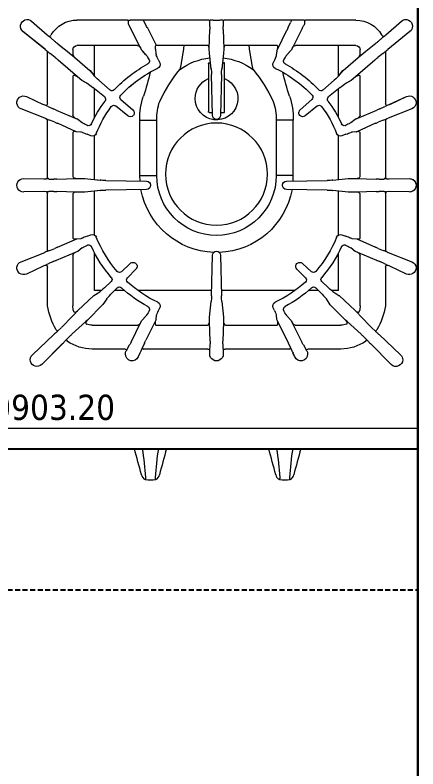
# Model space of a CAD drawing. Header units: millimetres. Extents: x 1531071 to 1560283, y -701792 to -691067.
# Drawn here: x 1538684 to 1538724, y -694950.8 to -694876 of the extents above; entities that cross this region are included whole.
import ezdxf

# ---------------------------------------------------------------- set-up
doc = ezdxf.new("R2010")
doc.units = ezdxf.units.MM
doc.header["$LTSCALE"] = 20
doc.header["$MEASUREMENT"] = 0
doc.linetypes.add('HIDDEN', pattern=[0.375, 0.25, -0.125])
doc.layers.add('GRC-Ekipman', color=4, linetype='Continuous', lineweight=25)
for name, color, linetype in [('Kıtc-002 Çizgi', 7, 'Continuous'), ('Kıtc-021 Gaz Tes Yazı 001', 3, 'Continuous'), ('SOŞUK ODA PANELİ', 4, 'Continuous')]:
    doc.layers.add(name, color=color, linetype=linetype)
doc.styles.get("Standard").update_dxf_attribs({"font": 'tahoma.ttf', "height": 10})

# ---------------------------------------------------------------- blocks, each defined once
blk = doc.blocks.new('A$C2FA44268')
at = {"layer": 'Kıtc-002 Çizgi', "lineweight": 5}
for centre, radius, start, end in [((-1419.732, -386.194), 1472.123, 15.227297, 15.331668), ((-30.547, -1.9), 31.745, 3.76307, 8.9605), ((33.737, -1.9), 31.745, 171.0395, 176.23693), ((1422.922, -386.194), 1472.123, 164.668332, 164.772703), ((1.237, 0.508), 0.533, 185.42465, 251.88987), ((1.595, 3.46), 3.498, 261.52945, 278.47055), ((0.826, 0.157), 0.305, 329.02098, 5.01005), ((2.364, 0.157), 0.305, 174.98995, 210.97902), ((1.953, 0.508), 0.533, 288.11013, 354.57535)]:
    blk.add_arc(centre, radius, start, end, dxfattribs=at)
blk = doc.blocks.new('A$C6B3E38DA')
at = {"layer": 'Kıtc-002 Çizgi', "lineweight": 5}
for p, q in [((4.543, 32.115), (2.46, 34.204)), ((4.539, 32.12), (2.46, 34.204)), ((2.46, 34.204), (2.46, 34.204)), ((37.172, 34.205), (35.093, 32.12)), ((37.172, 34.205), (37.172, 34.205)), ((1.533, 33.249), (3.677, 31.235)), ((1.533, 33.249), (3.672, 31.24)), ((1.533, 33.249), (1.533, 33.249)), ((12.22, 33.069), (12.046, 33.456)), ((12.216, 33.076), (12.046, 33.456)), ((12.046, 33.456), (12.046, 33.456)), ((12.311, 32.888), (12.307, 32.893)), ((19.149, 32.957), (19.172, 32.17)), ((19.15, 33.17), (19.15, 33.155)), ((19.15, 33.17), (19.15, 33.162)), ((19.15, 33.17), (19.15, 33.17)), ((20.459, 32.17), (20.481, 33.17)), ((27.324, 32.893), (27.32, 32.888)), ((27.585, 33.456), (27.411, 33.069)), ((27.585, 33.456), (27.415, 33.076)), ((27.585, 33.456), (27.585, 33.456)), ((35.954, 31.235), (38.099, 33.249)), ((35.959, 31.24), (38.099, 33.25)), ((38.099, 33.249), (38.099, 33.25)), ((10.736, 32.669), (7.466, 32.669)), ((10.736, 32.669), (10.911, 32.766)), ((10.911, 32.766), (11.19, 32.263)), ((12.434, 32.588), (12.616, 32.669)), ((12.659, 32.085), (12.434, 32.588)), ((18.962, 32.669), (12.616, 32.669)), ((18.962, 32.669), (19.162, 32.673)), ((20.469, 32.673), (20.669, 32.669)), ((27.015, 32.669), (20.669, 32.669)), ((27.198, 32.588), (26.972, 32.085)), ((27.015, 32.669), (27.198, 32.588)), ((28.441, 32.263), (28.72, 32.766)), ((28.72, 32.766), (28.895, 32.669)), ((32.166, 32.669), (28.895, 32.669)), ((4.887, 31.768), (5.029, 31.909)), ((5.249, 31.405), (4.887, 31.768)), ((11.339, 31.98), (12.286, 30.066)), ((13.761, 29.887), (12.793, 31.802)), ((19.172, 31.888), (19.111, 29.973)), ((20.52, 29.973), (20.459, 31.888)), ((26.972, 32.085), (25.871, 29.887)), ((27.345, 30.066), (28.292, 31.98)), ((34.744, 31.768), (34.382, 31.405)), ((34.603, 31.909), (34.744, 31.768)), ((35.088, 32.115), (35.093, 32.12)), ((3.678, 31.236), (3.672, 31.24)), ((3.815, 31.097), (3.834, 31.066)), ((4.034, 30.903), (3.897, 30.757)), ((4.034, 30.903), (4.406, 30.553)), ((35.225, 30.553), (35.597, 30.903)), ((35.597, 30.903), (35.734, 30.757)), ((35.796, 31.066), (35.816, 31.097)), ((7.466, 30.296), (11.998, 30.296)), ((12.286, 30.066), (12.413, 29.837)), ((12.286, 30.066), (12.286, 30.066)), ((13.827, 30.296), (18.919, 30.296)), ((19.111, 29.973), (19.12, 29.517)), ((19.111, 29.973), (19.12, 29.517)), ((19.111, 29.973), (19.111, 29.973)), ((20.511, 29.517), (20.521, 29.973)), ((20.511, 29.517), (20.52, 29.973)), ((20.521, 29.973), (20.52, 29.973)), ((20.713, 30.296), (25.804, 30.296)), ((27.219, 29.837), (27.346, 30.066)), ((27.219, 29.837), (27.345, 30.066)), ((27.346, 30.066), (27.345, 30.066)), ((27.633, 30.296), (32.166, 30.296)), ((7.005, 29.796), (7.004, 29.795)), ((8.513, 28.282), (7.004, 29.795)), ((8.513, 28.283), (7.005, 29.796)), ((12.413, 29.837), (12.801, 29.402)), ((13.819, 29.757), (13.761, 29.887)), ((13.82, 29.756), (13.761, 29.887)), ((13.761, 29.887), (13.761, 29.887)), ((13.82, 29.756), (13.872, 29.327)), ((19.12, 29.517), (19.121, 29.504)), ((19.12, 29.517), (19.12, 29.517)), ((19.121, 29.504), (19.293, 27.959)), ((20.339, 27.973), (20.511, 29.517)), ((20.51, 29.504), (20.511, 29.517)), ((20.511, 29.517), (20.511, 29.517)), ((25.812, 29.756), (25.759, 29.327)), ((25.87, 29.887), (25.812, 29.757)), ((25.871, 29.887), (25.812, 29.756)), ((25.87, 29.887), (25.871, 29.887)), ((26.83, 29.402), (27.199, 29.809)), ((27.219, 29.837), (27.219, 29.837)), ((32.627, 29.796), (31.118, 28.283)), ((32.627, 29.795), (31.118, 28.282)), ((32.627, 29.796), (32.627, 29.795)), ((6.052, 28.861), (7.645, 27.365)), ((6.052, 28.861), (6.052, 28.861)), ((13.123, 28.877), (13.154, 28.801)), ((14.069, 28.835), (14.185, 28.577)), ((25.562, 28.835), (25.446, 28.577)), ((26.477, 28.801), (26.508, 28.877)), ((31.986, 27.365), (33.579, 28.861)), ((31.986, 27.365), (33.579, 28.861)), ((33.579, 28.861), (33.579, 28.861)), ((3.03, 28.384), (3.03, 24.599)), ((5.553, 23.376), (5.553, 28.384)), ((8.513, 28.283), (8.513, 28.282)), ((8.918, 27.686), (8.532, 28.26)), ((19.292, 27.973), (19.293, 27.959)), ((20.339, 27.973), (20.338, 27.959)), ((31.118, 28.282), (30.732, 27.708)), ((31.118, 28.283), (31.118, 28.282)), ((34.078, 28.384), (34.078, 23.376)), ((36.601, 24.599), (36.601, 28.384)), ((7.645, 27.365), (8.227, 26.999)), ((7.645, 27.365), (7.645, 27.365)), ((9.963, 26.606), (9.326, 27.245)), ((9.963, 26.606), (9.326, 27.245)), ((9.326, 27.245), (9.326, 27.245)), ((19.321, 27.41), (19.403, 23.374)), ((19.321, 27.41), (19.404, 23.374)), ((19.321, 27.41), (19.321, 27.41)), ((20.228, 23.374), (20.311, 27.41)), ((20.228, 23.374), (20.31, 27.41)), ((20.31, 27.41), (20.311, 27.41)), ((30.305, 27.245), (29.668, 26.606)), ((30.305, 27.245), (29.668, 26.606)), ((30.305, 27.245), (30.305, 27.245)), ((31.381, 26.982), (31.963, 27.347)), ((31.986, 27.365), (31.986, 27.365)), ((7.716, 26.866), (7.716, 23.156)), ((8.395, 26.866), (7.716, 26.866)), ((8.702, 26.588), (9.352, 25.978)), ((8.702, 26.588), (9.352, 25.978)), ((8.702, 26.588), (8.702, 26.588)), ((10.68, 26.866), (9.704, 26.866)), ((9.963, 26.606), (9.963, 26.606)), ((19.332, 26.866), (12.021, 26.866)), ((27.61, 26.866), (20.3, 26.866)), ((29.927, 26.866), (28.951, 26.866)), ((29.668, 26.606), (29.668, 26.606)), ((30.279, 25.978), (30.929, 26.588)), ((30.28, 25.978), (30.929, 26.588)), ((30.929, 26.588), (30.929, 26.588)), ((31.916, 26.866), (31.236, 26.866)), ((31.916, 26.866), (31.916, 23.156)), ((9.352, 25.978), (9.352, 25.978)), ((11.821, 24.754), (10.982, 25.595)), ((28.649, 25.595), (27.806, 24.75)), ((30.279, 25.978), (30.28, 25.978)), ((2.614, 24.46), (0.945, 25.233)), ((2.608, 24.463), (0.945, 25.233)), ((0.945, 25.233), (0.945, 25.233)), ((10.392, 25.001), (11.261, 24.185)), ((10.392, 25.001), (11.261, 24.185)), ((10.392, 25.001), (10.392, 25.001)), ((28.366, 24.181), (29.24, 25.001)), ((28.366, 24.181), (29.239, 25.001)), ((29.239, 25.001), (29.24, 25.001)), ((38.686, 25.233), (37.017, 24.46)), ((38.686, 25.233), (37.024, 24.463)), ((38.686, 25.233), (38.686, 25.233)), ((0.422, 24.009), (2.771, 23.084)), ((0.422, 24.009), (2.765, 23.087)), ((0.422, 24.009), (0.422, 24.009)), ((3.599, 24.002), (3.096, 24.235)), ((11.261, 24.185), (11.261, 24.185)), ((28.366, 24.181), (28.366, 24.181)), ((36.535, 24.235), (36.032, 24.002)), ((36.86, 23.084), (39.21, 24.009)), ((36.867, 23.087), (39.209, 24.009)), ((5.796, 23.102), (3.882, 23.878)), ((19.404, 23.374), (19.403, 23.374)), ((20.228, 23.374), (20.228, 23.374)), ((35.75, 23.878), (33.835, 23.102)), ((2.951, 23.006), (2.98, 22.982)), ((3.03, 22.829), (3.03, 17.28)), ((3.253, 22.896), (3.756, 22.698)), ((4.039, 22.58), (5.958, 21.733)), ((6.003, 23.007), (5.796, 23.102)), ((6.003, 23.006), (5.796, 23.102)), ((5.796, 23.102), (5.796, 23.102)), ((6.003, 23.007), (6.003, 23.006)), ((6.467, 22.645), (6.033, 22.988)), ((19.813, 22.974), (19.818, 22.974)), ((33.598, 22.988), (33.164, 22.645)), ((33.835, 23.102), (33.628, 23.007)), ((33.628, 23.007), (33.629, 23.006)), ((33.835, 23.102), (33.629, 23.006)), ((33.736, 21.745), (35.592, 22.58)), ((33.835, 23.102), (33.835, 23.102)), ((35.875, 22.698), (36.378, 22.896)), ((36.601, 17.28), (36.601, 22.829)), ((36.652, 22.982), (36.681, 23.006)), ((5.958, 21.733), (6.361, 21.703)), ((7.051, 22.353), (6.999, 22.372)), ((32.632, 22.372), (32.58, 22.353)), ((33.271, 21.703), (33.736, 21.745)), ((5.553, 17.31), (5.553, 21.636)), ((6.959, 21.492), (7.355, 21.336)), ((6.959, 21.492), (6.959, 21.492)), ((7.716, 21.371), (7.716, 16.999)), ((31.916, 21.368), (31.916, 16.999)), ((32.276, 21.336), (32.672, 21.492)), ((32.672, 21.492), (32.672, 21.492)), ((34.078, 21.636), (34.078, 17.31)), ((3.027, 17.28), (3.023, 17.231)), ((2.695, 17.066), (0.677, 17.099)), ((2.688, 17.066), (0.677, 17.099)), ((0.677, 17.099), (0.677, 17.099)), ((3.679, 17.048), (3.177, 17.056)), ((5.877, 17.118), (3.962, 17.049)), ((6.731, 17.104), (5.877, 17.118)), ((6.731, 17.104), (5.877, 17.118)), ((5.877, 17.118), (5.877, 17.118)), ((8.276, 16.939), (6.731, 17.104)), ((6.745, 17.104), (6.731, 17.104)), ((6.731, 17.104), (6.731, 17.104)), ((8.289, 16.938), (6.745, 17.104)), ((8.289, 16.938), (8.276, 16.939)), ((12.873, 16.846), (8.839, 16.912)), ((8.839, 16.912), (8.839, 16.912)), ((12.873, 16.846), (12.873, 16.846)), ((30.792, 16.912), (26.758, 16.846)), ((30.792, 16.912), (26.758, 16.846)), ((26.758, 16.846), (26.758, 16.846)), ((30.792, 16.912), (30.792, 16.912)), ((31.342, 16.938), (31.355, 16.939)), ((32.9, 17.104), (31.355, 16.939)), ((32.9, 17.104), (32.886, 17.104)), ((33.754, 17.118), (32.9, 17.104)), ((33.754, 17.118), (32.9, 17.104)), ((32.9, 17.104), (32.9, 17.104)), ((35.669, 17.049), (33.754, 17.118)), ((33.754, 17.118), (33.754, 17.118)), ((36.455, 17.056), (35.952, 17.048)), ((38.955, 17.099), (36.936, 17.066)), ((38.955, 17.099), (36.943, 17.066)), ((0.677, 15.768), (2.695, 15.801)), ((0.677, 15.768), (2.688, 15.801)), ((0.677, 15.768), (0.677, 15.768)), ((3.177, 15.811), (3.679, 15.819)), ((3.962, 15.818), (5.877, 15.749)), ((5.877, 15.749), (6.731, 15.763)), ((5.877, 15.749), (6.731, 15.763)), ((5.877, 15.749), (5.877, 15.749)), ((6.731, 15.763), (8.276, 15.928)), ((6.731, 15.763), (6.745, 15.763)), ((6.731, 15.763), (6.731, 15.763)), ((6.745, 15.763), (8.289, 15.929)), ((7.716, 15.868), (7.716, 11.499)), ((8.276, 15.928), (8.289, 15.929)), ((8.839, 15.955), (12.873, 16.021)), ((8.839, 15.955), (12.873, 16.021)), ((8.839, 15.955), (8.839, 15.955)), ((12.873, 16.021), (12.873, 16.021)), ((13.275, 16.431), (13.275, 16.437)), ((13.276, 16.437), (13.275, 16.437)), ((26.355, 16.431), (26.356, 16.431)), ((26.356, 16.437), (26.356, 16.431)), ((26.758, 16.021), (30.792, 15.955)), ((26.758, 16.021), (30.792, 15.955)), ((26.758, 16.021), (26.758, 16.021)), ((30.792, 15.955), (30.792, 15.955)), ((31.342, 15.929), (31.355, 15.928)), ((31.355, 15.928), (32.9, 15.763)), ((31.916, 15.868), (31.916, 11.496)), ((32.886, 15.763), (32.9, 15.763)), ((32.9, 15.763), (33.754, 15.749)), ((32.9, 15.763), (33.754, 15.749)), ((32.9, 15.763), (32.9, 15.763)), ((33.754, 15.749), (35.669, 15.818)), ((33.754, 15.749), (33.754, 15.749)), ((35.952, 15.819), (36.455, 15.811)), ((36.936, 15.801), (38.955, 15.768)), ((36.943, 15.801), (38.955, 15.768)), ((3.03, 15.587), (3.03, 10.038)), ((5.553, 11.231), (5.553, 15.557)), ((12.187, 15.466), (13.879, 15.466)), ((12.187, 9.966), (12.187, 15.466)), ((13.879, 15.466), (13.879, 9.966)), ((25.753, 9.966), (25.753, 15.466)), ((27.444, 15.466), (25.753, 15.466)), ((27.444, 15.466), (27.444, 9.966)), ((34.078, 15.557), (34.078, 11.231)), ((36.601, 10.038), (36.601, 15.587)), ((36.604, 15.587), (36.608, 15.636)), ((7.355, 11.531), (6.959, 11.375)), ((6.959, 11.375), (6.959, 11.375)), ((32.672, 11.375), (32.276, 11.531)), ((32.672, 11.375), (32.672, 11.375)), ((5.895, 11.122), (4.039, 10.287)), ((6.363, 11.164), (5.895, 11.122)), ((6.999, 10.495), (7.051, 10.514)), ((32.58, 10.514), (32.632, 10.495)), ((33.669, 11.134), (33.268, 11.164)), ((33.732, 11.128), (33.733, 11.13)), ((35.592, 10.287), (33.736, 11.122)), ((2.765, 9.78), (0.422, 8.858)), ((2.98, 9.885), (2.951, 9.861)), ((3.756, 10.169), (3.253, 9.971)), ((3.882, 8.989), (5.796, 9.765)), ((5.796, 9.765), (6.003, 9.861)), ((5.796, 9.765), (6.003, 9.86)), ((5.796, 9.765), (5.796, 9.765)), ((6.003, 9.861), (6.003, 9.86)), ((6.033, 9.879), (6.467, 10.222)), ((12.187, 9.966), (13.879, 9.966)), ((19.818, 9.893), (19.813, 9.893)), ((27.444, 9.966), (25.753, 9.966)), ((33.164, 10.222), (33.598, 9.879)), ((33.629, 9.861), (33.628, 9.86)), ((33.628, 9.86), (33.835, 9.765)), ((33.629, 9.861), (33.835, 9.765)), ((33.835, 9.765), (35.75, 8.989)), ((33.835, 9.765), (33.835, 9.765)), ((36.378, 9.971), (35.875, 10.169)), ((36.681, 9.861), (36.652, 9.885)), ((39.21, 8.858), (36.86, 9.783)), ((39.209, 8.858), (36.867, 9.78)), ((5.553, 5.648), (5.553, 9.491)), ((7.716, 9.711), (7.716, 6.878)), ((11.017, 9.553), (9.803, 8.57)), ((11.017, 9.553), (9.804, 8.569)), ((11.017, 9.553), (11.017, 9.553)), ((11.557, 9.52), (11.557, 9.519)), ((11.569, 9.506), (11.568, 9.506)), ((19.016, 4.373), (19.016, 9.133)), ((19.086, 9.203), (19.096, 9.203)), ((19.096, 9.203), (19.397, 9.203)), ((19.403, 9.493), (19.315, 5.458)), ((19.404, 9.493), (19.315, 5.458)), ((19.404, 9.493), (19.403, 9.493)), ((20.316, 5.458), (20.228, 9.493)), ((20.316, 5.458), (20.228, 9.493)), ((20.228, 9.493), (20.228, 9.493)), ((20.234, 9.203), (20.53, 9.203)), ((20.53, 9.203), (20.616, 9.203)), ((20.616, 9.203), (20.616, 4.303)), ((29.828, 8.57), (28.627, 9.543)), ((28.627, 9.542), (28.627, 9.543)), ((29.828, 8.569), (28.627, 9.542)), ((31.916, 9.711), (31.916, 6.878)), ((34.078, 9.491), (34.078, 5.648)), ((0.945, 7.634), (2.614, 8.407)), ((3.03, 8.268), (3.03, 3.264)), ((3.096, 8.632), (3.599, 8.865)), ((9.803, 8.57), (9.804, 8.569)), ((10.328, 7.935), (11.512, 8.964)), ((10.328, 7.935), (11.512, 8.963)), ((11.512, 8.963), (11.512, 8.964)), ((28.123, 8.95), (29.292, 7.934)), ((29.828, 8.569), (29.828, 8.57)), ((36.032, 8.865), (36.535, 8.632)), ((36.601, 3.264), (36.601, 8.268)), ((37.017, 8.407), (38.686, 7.634)), ((37.024, 8.404), (38.686, 7.634)), ((39.21, 8.858), (39.209, 8.858)), ((8.695, 7.671), (7.541, 6.736)), ((8.695, 7.671), (7.541, 6.736)), ((8.695, 7.671), (8.695, 7.671)), ((10.328, 7.935), (10.328, 7.935)), ((14.176, 8.11), (14.185, 8.112)), ((25.455, 8.11), (25.446, 8.112)), ((32.09, 6.736), (30.936, 7.671)), ((32.09, 6.736), (30.936, 7.671)), ((30.936, 7.671), (30.936, 7.671)), ((38.686, 7.634), (38.686, 7.634)), ((7.541, 6.736), (7.541, 6.736)), ((8.126, 6.022), (9.251, 7)), ((8.126, 6.022), (9.251, 6.999)), ((9.251, 6.999), (9.251, 7)), ((30.38, 7), (31.505, 6.022)), ((30.38, 6.999), (30.38, 7)), ((30.38, 6.999), (31.505, 6.022)), ((32.09, 6.736), (32.09, 6.736)), ((6.43, 6.038), (6.006, 5.694)), ((6.43, 6.038), (6.006, 5.694)), ((7.037, 6.36), (6.43, 6.038)), ((6.43, 6.038), (6.43, 6.038)), ((7.061, 6.376), (6.454, 6.054)), ((8.126, 6.022), (8.126, 6.022)), ((31.505, 6.022), (31.505, 6.022)), ((33.177, 6.054), (32.57, 6.376)), ((33.201, 6.038), (32.594, 6.36)), ((33.625, 5.694), (33.201, 6.038)), ((33.625, 5.694), (33.201, 6.038)), ((33.201, 6.038), (33.201, 6.038)), ((6.006, 5.694), (4.091, 4.014)), ((6.006, 5.694), (6.006, 5.694)), ((7.241, 5.045), (7.668, 5.591)), ((7.261, 5.066), (7.687, 5.611)), ((7.716, 5.644), (7.716, 2.571)), ((19.315, 5.458), (19.315, 5.458)), ((20.316, 5.458), (20.316, 5.458)), ((31.916, 5.644), (31.916, 2.571)), ((31.944, 5.611), (32.37, 5.066)), ((31.964, 5.591), (32.39, 5.045)), ((35.54, 4.014), (33.625, 5.694)), ((33.625, 5.694), (33.625, 5.694)), ((5.749, 3.749), (7.241, 5.045)), ((5.749, 3.75), (7.241, 5.045)), ((7.241, 5.045), (7.241, 5.045)), ((19.286, 4.895), (19.112, 3.35)), ((19.287, 4.908), (19.113, 3.364)), ((19.286, 4.895), (19.287, 4.908)), ((20.518, 3.364), (20.344, 4.908)), ((20.345, 4.895), (20.344, 4.908)), ((20.519, 3.35), (20.345, 4.895)), ((32.39, 5.045), (33.882, 3.749)), ((32.39, 5.045), (33.882, 3.75)), ((32.39, 5.045), (32.39, 5.045)), ((3.809, 3.777), (3.306, 3.369)), ((4.979, 3.134), (5.749, 3.75)), ((5.749, 3.75), (5.749, 3.749)), ((13.154, 4.066), (13.123, 3.988)), ((14.032, 3.972), (14.176, 4.298)), ((14.033, 3.972), (14.032, 3.972)), ((14.033, 3.972), (14.18, 4.306)), ((19.096, 4.303), (19.086, 4.303)), ((19.096, 4.303), (19.219, 4.303)), ((20.413, 4.303), (20.53, 4.303)), ((20.616, 4.303), (20.53, 4.303)), ((25.563, 4.032), (25.448, 4.294)), ((26.509, 3.988), (26.477, 4.066)), ((33.882, 3.75), (34.652, 3.134)), ((33.882, 3.75), (33.882, 3.749)), ((36.326, 3.369), (35.823, 3.777)), ((2.964, 3.105), (2.979, 3.119)), ((5.553, 2.984), (5.553, 3.416)), ((12.404, 3.031), (12.274, 2.8)), ((12.404, 3.031), (12.274, 2.8)), ((12.797, 3.465), (12.404, 3.031)), ((12.404, 3.031), (12.404, 3.031)), ((12.816, 3.493), (12.423, 3.058)), ((13.745, 2.953), (13.794, 3.375)), ((19.112, 3.35), (19.102, 2.894)), ((19.112, 3.35), (19.102, 2.894)), ((19.113, 3.364), (19.112, 3.35)), ((19.112, 3.35), (19.112, 3.35)), ((20.519, 3.35), (20.518, 3.364)), ((20.529, 2.894), (20.519, 3.35)), ((20.529, 2.894), (20.519, 3.35)), ((20.519, 3.35), (20.519, 3.35)), ((25.805, 3.111), (25.756, 3.54)), ((25.805, 3.111), (25.864, 2.978)), ((25.806, 3.11), (25.864, 2.978)), ((27.208, 3.058), (26.815, 3.493)), ((27.227, 3.031), (26.834, 3.465)), ((27.358, 2.8), (27.227, 3.031)), ((27.357, 2.8), (27.227, 3.031)), ((27.227, 3.031), (27.227, 3.031)), ((34.078, 3.416), (34.078, 2.984)), ((36.653, 3.119), (36.667, 3.105)), ((2.824, 2.981), (0.604, 1.182)), ((2.817, 2.975), (0.604, 1.182)), ((11.985, 2.571), (5.966, 2.571)), ((12.274, 2.8), (11.149, 0.584)), ((12.274, 2.8), (12.274, 2.8)), ((13.858, 2.571), (12.999, 0.842)), ((18.909, 2.571), (13.836, 2.571)), ((19.102, 2.894), (19.161, 0.979)), ((19.102, 2.894), (19.102, 2.894)), ((20.471, 0.979), (20.529, 2.894)), ((20.529, 2.894), (20.529, 2.894)), ((25.795, 2.571), (20.722, 2.571)), ((25.864, 2.978), (26.815, 1.064)), ((25.864, 2.978), (25.864, 2.978)), ((28.321, 0.885), (27.357, 2.8)), ((27.357, 2.8), (27.358, 2.8)), ((33.666, 2.571), (27.647, 2.571)), ((39.027, 1.182), (36.814, 2.975)), ((1.46, 0.162), (3.004, 1.503)), ((1.46, 0.163), (2.998, 1.499)), ((3.374, 1.828), (3.766, 2.168)), ((35.865, 2.168), (36.257, 1.828)), ((36.628, 1.503), (38.171, 0.162)), ((26.946, 0.781), (27.168, 0.278)), ((39.027, 1.182), (39.027, 1.182)), ((10.969, 0.057), (5.966, 0.057)), ((10.969, 0.057), (11.113, 0.057)), ((11.113, 0.057), (11.239, 0.057)), ((11.41, 0.057), (11.239, 0.057)), ((12.071, 0.057), (11.41, 0.057)), ((12.242, 0.057), (12.071, 0.057)), ((19.044, 0.057), (12.242, 0.057)), ((12.868, 0.701), (12.584, 0.057)), ((19.044, 0.057), (19.188, 0.057)), ((19.161, 0.696), (19.152, 0.298)), ((19.314, 0.057), (19.188, 0.057)), ((19.485, 0.057), (19.314, 0.057)), ((19.485, 0.057), (20.146, 0.057)), ((20.317, 0.057), (20.146, 0.057)), ((20.443, 0.057), (20.317, 0.057)), ((20.443, 0.057), (20.587, 0.057)), ((20.479, 0.298), (20.471, 0.696)), ((27.119, 0.057), (20.587, 0.057)), ((28.221, 0.057), (27.119, 0.057)), ((28.392, 0.057), (28.221, 0.057)), ((28.518, 0.057), (28.392, 0.057)), ((28.472, 0.604), (28.469, 0.609)), ((28.518, 0.057), (28.662, 0.057)), ((33.666, 0.057), (28.662, 0.057))]:
    blk.add_line(p, q, dxfattribs=at)
at = {"layer": 'Kıtc-002 Çizgi', "lineweight": 5, "flags": 128}
for points in [[(12.307, 32.893), (12.275, 32.955), (12.217, 33.075), (12.216, 33.076)], [(19.15, 33.162), (19.15, 33.161), (19.149, 32.957)], [(4.539, 32.12), (4.54, 32.118), (4.543, 32.115)], [(7.004, 29.795), (6.839, 29.947), (6.141, 30.584), (5.458, 31.204)], [(34.173, 31.204), (33.491, 30.584), (32.792, 29.947), (32.627, 29.795)], [(35.816, 31.097), (35.91, 31.191), (35.958, 31.239), (35.959, 31.24)], [(35.959, 31.24), (35.958, 31.239), (35.954, 31.235)], [(4.613, 30.35), (5.321, 29.616), (5.681, 29.243), (6.052, 28.861)], [(7.005, 29.796), (6.921, 29.896), (6.868, 29.999), (6.846, 30.087), (6.85, 30.148), (6.865, 30.181), (6.886, 30.201), (6.917, 30.214)], [(13.761, 29.887), (13.737, 29.949), (13.711, 30.077), (13.717, 30.182), (13.744, 30.25), (13.771, 30.279), (13.798, 30.292), (13.827, 30.296)], [(18.919, 30.296), (18.937, 30.294), (18.976, 30.279), (19.023, 30.238), (19.073, 30.156), (19.105, 30.043), (19.111, 29.973)], [(20.521, 29.973), (20.525, 30.033), (20.556, 30.15), (20.606, 30.235), (20.66, 30.281), (20.699, 30.295), (20.713, 30.296)], [(25.804, 30.296), (25.825, 30.294), (25.857, 30.281), (25.883, 30.255), (25.908, 30.205), (25.921, 30.113), (25.907, 29.994), (25.87, 29.887)], [(32.714, 30.213), (32.736, 30.207), (32.76, 30.188), (32.777, 30.16), (32.786, 30.117), (32.779, 30.049), (32.744, 29.955), (32.68, 29.855), (32.624, 29.798)], [(33.579, 28.861), (33.603, 28.886), (34.321, 29.626), (35.018, 30.35)], [(27.199, 29.809), (27.208, 29.82), (27.219, 29.837)], [(5.637, 28.935), (5.643, 28.956), (5.662, 28.981), (5.691, 28.998), (5.736, 29.007), (5.807, 29.001), (5.902, 28.966), (6.004, 28.902), (6.05, 28.859)], [(33.579, 28.861), (33.681, 28.94), (33.784, 28.989), (33.872, 29.007), (33.933, 29.001), (33.965, 28.985), (33.985, 28.962), (33.995, 28.935)], [(8.532, 28.26), (8.531, 28.261), (8.513, 28.282)], [(8.918, 27.686), (8.917, 27.687), (8.899, 27.708)], [(30.732, 27.708), (30.714, 27.687), (30.713, 27.686)], [(31.118, 28.282), (31.1, 28.261), (31.1, 28.26)], [(31.404, 26.999), (31.381, 26.982), (31.381, 26.982)], [(31.963, 27.347), (31.964, 27.348), (31.986, 27.365)], [(11.821, 24.754), (11.9, 24.642), (11.932, 24.548)], [(2.824, 24.368), (2.608, 24.463), (2.608, 24.463)], [(2.99, 24.429), (3, 24.463), (3.022, 24.539)], [(3.028, 24.599), (3.022, 24.544), (3.02, 24.54)], [(36.613, 24.541), (36.604, 24.564), (36.604, 24.597)], [(36.609, 24.539), (36.631, 24.463), (36.641, 24.429)], [(37.024, 24.463), (37.023, 24.463), (36.807, 24.368)], [(3.022, 22.878), (2.997, 22.953), (2.98, 22.982)], [(3.021, 22.878), (3.028, 22.852), (3.027, 22.827)], [(6.033, 22.988), (6.021, 22.996), (6.003, 23.006)], [(33.629, 23.006), (33.61, 22.996), (33.598, 22.988)], [(36.601, 22.827), (36.604, 22.858), (36.609, 22.878)], [(36.652, 22.982), (36.634, 22.953), (36.609, 22.878)], [(36.681, 23.006), (36.746, 23.036), (36.866, 23.087), (36.867, 23.087)], [(5.553, 21.636), (5.555, 21.656), (5.568, 21.688), (5.595, 21.716), (5.649, 21.743), (5.745, 21.758), (5.866, 21.746), (5.898, 21.737)], [(6.362, 21.703), (6.361, 21.703), (6.376, 21.7), (6.419, 21.688), (6.484, 21.667)], [(33.126, 21.66), (33.203, 21.685), (33.252, 21.699), (33.271, 21.703), (33.27, 21.703)], [(33.736, 21.745), (33.794, 21.751), (33.914, 21.757), (34.002, 21.736), (34.049, 21.706), (34.069, 21.678), (34.077, 21.645), (34.078, 21.636)], [(2.987, 17.126), (2.995, 17.143), (3.022, 17.231)], [(5.877, 17.118), (5.817, 17.123), (5.699, 17.153), (5.614, 17.203), (5.568, 17.257), (5.554, 17.296), (5.553, 17.31)], [(34.078, 17.31), (34.076, 17.292), (34.061, 17.253), (34.021, 17.206), (33.938, 17.156), (33.825, 17.124), (33.754, 17.118)], [(36.611, 17.231), (36.602, 17.266), (36.604, 17.28)], [(36.609, 17.231), (36.636, 17.143), (36.644, 17.126)], [(2.893, 17.068), (2.689, 17.066), (2.688, 17.066)], [(36.943, 17.066), (36.942, 17.066), (36.738, 17.068)], [(2.688, 15.801), (2.689, 15.801), (2.893, 15.799)], [(3.022, 15.636), (2.995, 15.724), (2.987, 15.741)], [(5.553, 15.557), (5.555, 15.575), (5.57, 15.614), (5.611, 15.661), (5.693, 15.711), (5.806, 15.743), (5.877, 15.749)], [(12.187, 15.466), (12.205, 15.986), (12.207, 16.01)], [(27.425, 16.01), (27.426, 15.986), (27.444, 15.466)], [(33.754, 15.749), (33.815, 15.744), (33.932, 15.714), (34.017, 15.664), (34.063, 15.61), (34.077, 15.571), (34.078, 15.557)], [(36.644, 15.741), (36.636, 15.724), (36.609, 15.636)], [(36.738, 15.799), (36.942, 15.801), (36.943, 15.801)], [(3.02, 15.636), (3.029, 15.601), (3.028, 15.587)], [(5.895, 11.122), (5.837, 11.116), (5.718, 11.11), (5.629, 11.131), (5.583, 11.161), (5.562, 11.189), (5.554, 11.222), (5.553, 11.231)], [(34.078, 11.231), (34.076, 11.211), (34.063, 11.179), (34.036, 11.151), (33.983, 11.124), (33.886, 11.109), (33.765, 11.121), (33.733, 11.13)], [(6.505, 11.207), (6.428, 11.182), (6.379, 11.168), (6.361, 11.164), (6.363, 11.164)], [(33.269, 11.164), (33.27, 11.164), (33.255, 11.167), (33.212, 11.179), (33.147, 11.2)], [(2.951, 9.861), (2.885, 9.831), (2.765, 9.78), (2.765, 9.78)], [(2.98, 9.885), (2.997, 9.914), (3.022, 9.989)], [(3.027, 10.04), (3.028, 10.009), (3.022, 9.989)], [(6.003, 9.861), (6.021, 9.871), (6.033, 9.879)], [(33.598, 9.879), (33.61, 9.871), (33.629, 9.861)], [(36.61, 9.989), (36.603, 10.015), (36.604, 10.04)], [(36.609, 9.989), (36.634, 9.914), (36.652, 9.885)], [(19.086, 9.203), (19.049, 9.199), (19.026, 9.183), (19.017, 9.156), (19.016, 9.133)], [(28.123, 8.95), (28.036, 9.056), (27.992, 9.168)], [(2.608, 8.404), (2.608, 8.404), (2.824, 8.499)], [(3.022, 8.328), (3, 8.404), (2.99, 8.438)], [(3.018, 8.326), (3.027, 8.303), (3.027, 8.27)], [(36.604, 8.268), (36.609, 8.323), (36.611, 8.327)], [(36.641, 8.438), (36.631, 8.404), (36.609, 8.328)], [(36.807, 8.499), (37.023, 8.404), (37.024, 8.404)], [(6.454, 6.054), (6.454, 6.054), (6.43, 6.038)], [(7.061, 6.376), (7.061, 6.376), (7.037, 6.36)], [(32.594, 6.36), (32.57, 6.376), (32.57, 6.376)], [(33.201, 6.038), (33.177, 6.054), (33.177, 6.054)], [(6.006, 5.694), (5.944, 5.649), (5.813, 5.581), (5.699, 5.552), (5.62, 5.555), (5.586, 5.569), (5.569, 5.585), (5.558, 5.611), (5.553, 5.648)], [(7.687, 5.611), (7.687, 5.611), (7.668, 5.591)], [(31.944, 5.611), (31.944, 5.611), (31.964, 5.591)], [(34.078, 5.648), (34.076, 5.621), (34.065, 5.59), (34.05, 5.573), (34.023, 5.559), (33.97, 5.55), (33.873, 5.563), (33.753, 5.61), (33.625, 5.694)], [(7.241, 5.045), (7.26, 5.066), (7.261, 5.066)], [(32.37, 5.066), (32.371, 5.066), (32.39, 5.045)], [(19.016, 4.373), (19.02, 4.337), (19.036, 4.314), (19.063, 4.305), (19.086, 4.303)], [(2.979, 3.119), (3.009, 3.169), (3.023, 3.217)], [(3.03, 3.265), (3.03, 3.264), (3.024, 3.217)], [(3.992, 2.356), (4.389, 2.667), (4.679, 2.896), (4.979, 3.134)], [(12.423, 3.058), (12.415, 3.048), (12.404, 3.031)], [(12.816, 3.493), (12.807, 3.482), (12.797, 3.465)], [(13.794, 3.374), (13.793, 3.373), (13.798, 3.388), (13.811, 3.43), (13.835, 3.494)], [(26.815, 3.493), (26.824, 3.482), (26.834, 3.465)], [(27.227, 3.031), (27.217, 3.048), (27.208, 3.058)], [(34.652, 3.134), (35.153, 2.737), (35.639, 2.356)], [(36.608, 3.216), (36.606, 3.221), (36.603, 3.267)], [(36.608, 3.216), (36.626, 3.162), (36.653, 3.119)], [(13.836, 2.571), (13.816, 2.573), (13.784, 2.586), (13.757, 2.612), (13.732, 2.663), (13.719, 2.756), (13.733, 2.875), (13.745, 2.953)], [(19.102, 2.894), (19.097, 2.834), (19.066, 2.716), (19.016, 2.632), (18.962, 2.586), (18.923, 2.572), (18.909, 2.571)], [(20.722, 2.571), (20.704, 2.573), (20.664, 2.588), (20.618, 2.629), (20.567, 2.712), (20.535, 2.825), (20.529, 2.894)], [(25.864, 2.978), (25.887, 2.917), (25.912, 2.789), (25.905, 2.684), (25.877, 2.616), (25.85, 2.588), (25.823, 2.575), (25.795, 2.571)], [(2.998, 1.499), (2.999, 1.499), (3.083, 1.569), (3.164, 1.635)], [(36.32, 1.639), (36.292, 1.613), (36.249, 1.57), (36.214, 1.526)], [(36.468, 1.635), (36.549, 1.569), (36.632, 1.499), (36.633, 1.499)]]:
    blk.add_lwpolyline(points, dxfattribs=at)
at = {"layer": 'Kıtc-002 Çizgi', "lineweight": 5}
blk.add_circle((19.816, 15.328), 5.065, dxfattribs=at)
for centre, radius, start, end in [((1.989, 33.734), 0.666, 44.91885, 226.79748), ((37.643, 33.734), 0.666, 0, 135.02336), ((11.439, 33.184), 0.666, 24.14553, 182.18971), ((19.816, 33.184), 0.666, 358.82462, 181.17538), ((28.192, 33.184), 0.666, 0, 155.85447), ((37.643, 33.734), 0.666, 313.26329, 0), ((11.453, 33.164), 0.679, 180.06357, 194.20405), ((11.653, 33.313), 0.915, 200.17136, 209.59059), ((22.685, 35.301), 5.227, 332.56659, 334.80315), ((27.998, 33.304), 0.893, 330.29415, 339.9439), ((28.178, 33.164), 0.68, 345.79644, 359.93595), ((28.192, 33.184), 0.666, 357.83745, 0), ((7.466, 28.384), 4.286, 90, 124.65555), ((32.166, 28.384), 4.286, 55.34445, 90), ((11.204, 39.057), 9.62, 226.14585, 227.34818), ((7.869, 34.783), 4.241, 221.35414, 225.32048), ((9.336, 35.447), 5.748, 224.67995, 227.57801), ((29.864, 35.896), 6.371, 312.56352, 315.17851), ((31.762, 34.783), 4.241, 314.67952, 318.64585), ((28.418, 39.067), 9.634, 312.65266, 313.85331), ((10.074, 27.155), 7.151, 149.74983, 170.10547), ((-4.171, 23.259), 11.19, 44.46422, 45.49826), ((1.111, 27.833), 4.239, 46.39932, 50.35401), ((38.52, 27.833), 4.239, 129.64599, 133.60068), ((29.557, 27.155), 7.151, 9.89453, 30.25018), ((0.284, 26.139), 6.039, 44.2087, 46.95806), ((7.466, 28.384), 1.912, 90, 106.6988), ((11.92, 29.904), 0.4, 23.93639, 78.81272), ((27.691, 29.929), 0.371, 98.89151, 158.35939), ((32.166, 28.384), 1.912, 73.30119, 90), ((39.315, 26.172), 5.994, 133.03143, 135.80182), ((19.27, 29.52), 0.15, 181.17538, 186.3514), ((20.361, 29.52), 0.15, 353.6486, 358.82462), ((27.087, 29.909), 0.15, 318.20356, 331.00553), ((7.466, 28.384), 1.912, 163.20808, 180), ((19.159, 17.052), 12.97, 118.33098, 132.61432), ((12.863, 28.732), 0.299, 298.20882, 13.32291), ((13.803, 28.406), 0.418, 295.28114, 24.11997), ((25.828, 28.406), 0.418, 155.88003, 244.71886), ((26.768, 28.732), 0.299, 166.65868, 241.80959), ((20.472, 17.052), 12.97, 47.38568, 61.66902), ((32.166, 28.384), 1.912, 0, 16.79193), ((8.407, 28.177), 0.15, 33.92671, 44.91885), ((19.159, 17.052), 12.135, 115.25558, 132.29487), ((20.472, 17.052), 12.135, 47.70513, 64.74442), ((31.224, 28.177), 0.15, 135.08115, 146.07329), ((31.884, 27.474), 0.15, 302.13583, 313.20252), ((10.175, 26.816), 0.299, 224.8036, 312.72958), ((29.456, 26.816), 0.299, 227.27042, 315.1964), ((19.159, 17.052), 12.97, 138.98743, 155.07833), ((9.148, 25.76), 0.299, 318.87176, 46.91315), ((11.194, 25.807), 0.299, 132.26894, 224.94479), ((28.437, 25.807), 0.299, 315.05521, 47.73106), ((30.484, 25.76), 0.299, 133.08685, 221.12824), ((20.472, 17.052), 12.97, 24.92166, 41.01257), ((0.666, 24.629), 0.666, 65.15366, 248.50974), ((19.159, 17.052), 12.144, 139.25117, 158.18219), ((10.187, 24.784), 0.299, 46.66357, 139.38509), ((28.095, 24.462), 0.408, 135.09105, 168.37671), ((29.445, 24.784), 0.299, 40.61492, 133.33644), ((20.472, 17.052), 12.143, 21.81724, 40.74883), ((20.472, 17.052), 12.144, 21.8178, 40.74883), ((38.966, 24.629), 0.666, 0, 114.84634), ((2.881, 24.47), 0.117, 240.65863, 339.5192), ((11.534, 24.476), 0.399, 226.85061, 317.77422), ((11.593, 24.464), 0.349, 312.75277, 13.84533), ((28.033, 24.46), 0.348, 166.05507, 227.30992), ((28.093, 24.473), 0.399, 222.22541, 313.14937), ((36.748, 24.464), 0.112, 197.83724, 301.98493), ((38.966, 24.629), 0.666, 291.49026, 0), ((5.899, 23.438), 0.351, 190.15, 252.9592), ((19.813, 23.383), 0.41, 181.22405, 269.98126), ((19.818, 23.383), 0.41, 270.02107, 358.77362), ((33.714, 23.454), 0.371, 288.92656, 347.96424), ((0.532, 17.721), 5.812, 65.40919, 67.41025), ((5.94, 22.87), 0.15, 51.67068, 65.15366), ((7.126, 22.642), 0.299, 255.54647, 335.21837), ((19.816, 15.466), 7.628, 91.97191, 169.50605), ((19.816, 15.466), 7.628, 10.49395, 87.94319), ((32.505, 22.642), 0.299, 204.78293, 284.45223), ((32.439, 23.763), 1.333, 296.03857, 302.98843), ((33.691, 22.87), 0.15, 114.84634, 128.32932), ((5.94, 21.881), 0.15, 253.97915, 278.46238), ((7.505, 21.718), 0.41, 248.52648, 338.16545), ((19.816, 15.466), 5.937, 0, 180), ((32.126, 21.718), 0.41, 201.83455, 291.47352), ((0.666, 16.434), 0.666, 89.05682, 270.94318), ((2.894, 17.173), 0.104, 269.56649, 333.49906), ((6.729, 16.954), 0.15, 83.87852, 89.05682), ((12.866, 16.436), 0.41, 0.02153, 89.00566), ((26.765, 16.436), 0.41, 90.99201, 179.98079), ((32.902, 16.954), 0.15, 90.94318, 96.12148), ((36.736, 17.171), 0.102, 205.77553, 271.15892), ((38.966, 16.434), 0.666, 0, 90.94318), ((38.966, 16.434), 0.666, 269.05682, 90.94318), ((2.895, 15.696), 0.102, 25.77553, 91.15892), ((6.729, 15.913), 0.15, 270.94318, 276.12148), ((12.866, 16.431), 0.41, 270.99201, 359.98079), ((26.765, 16.431), 0.41, 180.02153, 269.00566), ((32.902, 15.913), 0.15, 263.87852, 269.05682), ((36.737, 15.694), 0.104, 89.56649, 153.49906), ((38.966, 16.434), 0.666, 269.05682, 0), ((7.505, 11.149), 0.41, 21.83455, 111.47352), ((19.159, 15.815), 12.144, 201.8178, 216.30706), ((20.472, 15.815), 12.143, 323.69294, 338.18154), ((32.126, 11.149), 0.41, 68.52648, 158.16545), ((7.126, 10.225), 0.299, 24.78293, 104.45223), ((32.505, 10.225), 0.299, 75.54647, 155.21837), ((33.691, 10.986), 0.15, 73.97915, 98.46238), ((5.917, 9.413), 0.371, 108.92656, 167.96424), ((5.94, 9.997), 0.15, 294.84634, 308.32932), ((7.193, 9.104), 1.333, 116.03857, 122.98843), ((19.159, 15.815), 12.97, 204.92166, 216.59876), ((19.816, 9.966), 7.628, 180, 198.22058), ((19.816, 9.966), 5.937, 180, 198.22058), ((19.816, 7.828), 2.125, 292.11523, 180), ((19.813, 9.484), 0.41, 90.02091, 178.69659), ((19.818, 9.484), 0.41, 1.30108, 89.98142), ((19.816, 9.966), 5.937, 341.77942, 0), ((19.816, 9.966), 7.628, 341.77942, 0), ((20.472, 15.815), 12.97, 323.40124, 335.07833), ((32.586, 9.348), 1.048, 56.51616, 63.46905), ((33.691, 9.997), 0.15, 231.67068, 245.15366), ((33.732, 9.429), 0.351, 10.15, 72.9592), ((39.099, 15.146), 5.812, 245.40919, 247.41025), ((11.269, 9.242), 0.4, 43.8782, 128.96694), ((11.25, 9.265), 0.4, 311.03178, 37.10535), ((11.449, 9.416), 0.15, 37.11421, 43.8691), ((11.448, 9.415), 0.151, 37.13828, 43.84186), ((28.326, 9.258), 0.346, 135.015, 195.06768), ((28.376, 9.232), 0.4, 51.03026, 137.41517), ((0.666, 8.238), 0.666, 111.49026, 294.84634), ((2.883, 8.403), 0.112, 17.83724, 121.98493), ((9.615, 8.801), 0.299, 216.17204, 309.15556), ((30.016, 8.801), 0.299, 230.84444, 323.82796), ((36.75, 8.397), 0.117, 60.65863, 159.5192), ((38.966, 8.238), 0.666, 245.15366, 0), ((38.966, 8.238), 0.666, 0, 68.50974), ((8.507, 7.904), 0.299, 308.90571, 36.71359), ((10.523, 7.709), 0.299, 130.84657, 223.32343), ((19.159, 15.815), 12.143, 223.19054, 244.73015), ((19.159, 15.815), 12.144, 223.19054, 244.73036), ((-13.904, -1.134), 27.872, 13.16851, 18.22058), ((26.909, 13.921), 13.987, 204.53872, 219.9691), ((19.816, 7.828), 2.125, 180, 247.88477), ((12.72, 13.923), 13.989, 320.03197, 335.46021), ((20.472, 15.815), 12.135, 295.26971, 316.76783), ((53.536, -1.134), 27.872, 161.77942, 166.80903), ((29.095, 7.708), 0.299, 316.74246, 49.04591), ((31.124, 7.904), 0.299, 143.28641, 231.09429), ((9.447, 6.774), 0.299, 42.83644, 131.09592), ((19.159, 15.815), 12.97, 222.9529, 241.66997), ((20.472, 15.815), 12.97, 298.33003, 317.0471), ((30.184, 6.774), 0.299, 48.90408, 137.16356), ((6.524, 5.922), 0.15, 117.95385, 129.02054), ((33.107, 5.922), 0.15, 50.97946, 62.04615), ((7.143, 5.159), 0.15, 310.97946, 321.96818), ((13.8, 4.463), 0.41, 336.27692, 64.7146), ((19.816, 9.966), 6.2, 234.20981, 263.94813), ((-13.904, -1.134), 30.7, 6.93253, 11.40475), ((19.816, 9.966), 6.2, 276.05187, 305.79019), ((53.536, -1.134), 30.7, 168.59525, 173.06747), ((25.831, 4.463), 0.418, 115.29477, 203.71378), ((32.488, 5.159), 0.15, 218.03182, 229.02054), ((6.034, 3.358), 0.484, 126.05075, 173.15392), ((12.863, 4.135), 0.299, 346.67224, 61.8125), ((26.768, 4.135), 0.299, 118.2065, 193.30876), ((33.573, 3.344), 0.51, 8.09461, 52.70072), ((0.426, 5.837), 3.729, 309.87971, 312.8923), ((12.535, 2.958), 0.15, 137.87393, 150.60874), ((19.262, 3.347), 0.15, 173.57229, 178.74753), ((20.369, 3.347), 0.15, 1.25247, 6.42771), ((27.097, 2.958), 0.15, 29.39126, 42.12607), ((39.017, 5.623), 3.444, 226.98302, 230.24497), ((8.013, -2.703), 6.462, 128.4794, 131.08556), ((5.966, 2.984), 0.412, 180, 270), ((11.928, 2.94), 0.373, 278.76824, 337.92678), ((27.724, 2.967), 0.403, 204.41114, 258.89384), ((33.666, 2.984), 0.412, 270, 0), ((32.05, -2.183), 5.787, 48.7623, 51.67275), ((6.39, -1.685), 4.629, 130.64723, 134.17857), ((3.24, 1.557), 0.109, 49.13296, 134.07947), ((9.489, 7.961), 8.839, 225.65973, 226.32773), ((5.966, 2.984), 2.936, 209.77154, 270), ((33.69, 2.959), 2.903, 269.51895, 330.40562), ((33.241, -1.685), 4.629, 45.82143, 49.35277), ((36.392, 1.554), 0.111, 46.95816, 129.8294), ((1.024, 0.665), 0.666, 129.02054, 310.97946), ((38.608, 0.665), 0.666, 0, 50.97946), ((11.741, 0.284), 0.664, 151.11808, 185.69989), ((11.895, 0.3), 0.819, 185.77444, 197.27078), ((19.816, 0.284), 0.664, 178.74753, 185.69989), ((19.97, 0.3), 0.819, 185.77444, 197.27078), ((19.665, 0.299), 0.816, 342.70371, 354.25107), ((19.816, 0.284), 0.664, 354.30011, 1.25247), ((27.891, 0.284), 0.664, 354.30011, 28.88192), ((27.74, 0.299), 0.816, 342.70371, 354.25107), ((38.608, 0.665), 0.666, 229.02054, 0)]:
    blk.add_arc(centre, radius, start, end, dxfattribs=at)
for centre, major_axis, ratio, start_param, end_param in [((12.454, 32.588), (-0.157, 0.35), 0.047801, 0.488726, 1.549313), ((27.178, 32.588), (0.157, 0.35), 0.047801, 4.733872, 5.79446), ((10.89, 32.766), (-0.194, 0.35), 0.04581, 4.686938, 4.962541), ((11.166, 32.263), (-0.222, 0.4), 0.04581, 3.901539, 4.686938), ((19.151, 32.17), (-0.008, 0.4), 0.052397, 3.925913, 4.711311), ((20.48, 32.17), (0.008, 0.4), 0.052397, 1.571874, 2.357272), ((28.465, 32.263), (0.222, 0.4), 0.04581, 1.596248, 2.381646), ((28.741, 32.766), (0.194, 0.35), 0.04581, 1.320644, 1.596248), ((12.682, 32.085), (-0.18, 0.4), 0.047801, 1.549313, 2.334711), ((13.149, 28.762), (-0.361, 0.65), 0.04581, 4.864859, 6.083201), ((14.098, 28.835), (-0.225, 0.5), 0.047801, 0.153049, 1.549313), ((25.533, 28.835), (0.225, 0.5), 0.047801, 4.733872, 6.130136), ((26.482, 28.762), (0.361, 0.65), 0.04581, 0.199984, 1.418326), ((9.349, 27.27), (-0.459, 0.461), 0.052379, 0.263522, 1.572519), ((19.287, 27.41), (-0.013, 0.65), 0.052397, 4.711311, 5.758509), ((20.345, 27.41), (0.013, 0.65), 0.052397, 0.524677, 1.571874), ((30.282, 27.27), (0.459, 0.461), 0.052379, 4.710666, 6.019663), ((8.679, 26.563), (0.474, -0.445), 0.052408, 1.570796, 2.879793), ((30.952, 26.563), (0.474, 0.445), 0.052408, 0.261799, 1.570796), ((3.096, 24.255), (0.35, -0.162), 0.047534, 3.844114, 4.734456), ((3.599, 24.025), (0.4, -0.186), 0.047534, 4.734456, 5.519854), ((36.032, 24.025), (0.4, 0.186), 0.047534, 3.904923, 4.690322), ((36.535, 24.255), (0.35, 0.162), 0.047534, 4.690322, 5.580664), ((3.253, 22.877), (0.35, -0.138), 0.048746, 1.590039, 2.632642), ((3.756, 22.676), (0.4, -0.158), 0.048746, 0.804641, 1.590039), ((7.077, 22.373), (0.65, -0.302), 0.047534, 3.46235, 4.614782), ((32.554, 22.373), (0.65, 0.302), 0.047534, 4.809996, 5.517106), ((35.875, 22.676), (0.4, 0.158), 0.048746, 1.551554, 2.336952), ((36.378, 22.877), (0.35, 0.138), 0.048746, 0.508951, 1.551554), ((6.959, 21.455), (0.65, -0.257), 0.048746, 1.590039, 2.42959), ((32.672, 21.455), (0.65, 0.257), 0.048746, 0.760841, 1.551554), ((3.177, 17.075), (0.35, -0.006), 0.052401, 3.769988, 4.713254), ((3.679, 17.069), (0.4, -0.007), 0.052401, 4.713254, 5.498652), ((8.839, 16.946), (0.65, -0.011), 0.052401, 3.666056, 4.713254), ((30.792, 16.946), (0.65, 0.011), 0.052401, 4.711524, 5.758721), ((35.952, 17.069), (0.4, 0.007), 0.052401, 3.926126, 4.711524), ((36.455, 17.075), (0.35, 0.006), 0.052401, 4.711524, 5.65479), ((3.177, 15.792), (0.35, 0.006), 0.052401, 1.569931, 2.513197), ((3.679, 15.798), (0.4, 0.007), 0.052401, 0.784533, 1.569931), ((8.839, 15.921), (0.65, 0.011), 0.052401, 1.569931, 2.617129), ((30.792, 15.921), (0.65, -0.011), 0.052401, 0.524464, 1.571661), ((35.952, 15.798), (0.4, -0.007), 0.052401, 1.571661, 2.35706), ((36.455, 15.792), (0.35, -0.006), 0.052401, 0.628396, 1.571661), ((6.959, 11.412), (0.65, 0.257), 0.048746, 3.902434, 4.693146), ((32.672, 11.412), (0.65, -0.257), 0.048746, 4.731632, 5.571182), ((7.077, 10.494), (0.65, 0.302), 0.047534, 1.668404, 2.375514), ((32.554, 10.494), (0.65, -0.302), 0.047534, 0.69501, 1.473189), ((33.698, 11.358), (-0.041, 0.238), 0.079903, 2.876742, 3.01676), ((3.253, 9.99), (0.35, 0.138), 0.048746, 3.650544, 4.693146), ((3.756, 10.191), (0.4, 0.158), 0.048746, 4.693146, 5.478545), ((35.875, 10.191), (0.4, -0.158), 0.048746, 3.946233, 4.731632), ((36.378, 9.99), (0.35, -0.138), 0.048746, 4.731632, 5.774234), ((3.599, 8.842), (0.4, 0.186), 0.047534, 0.763331, 1.548729), ((36.032, 8.842), (0.4, -0.186), 0.047534, 1.592864, 2.378262), ((3.096, 8.612), (0.35, 0.162), 0.047534, 1.548729, 2.439072), ((36.535, 8.612), (0.35, -0.162), 0.047534, 0.702521, 1.592864), ((7.52, 6.762), (0.505, 0.409), 0.052408, 3.403392, 4.712389), ((32.112, 6.762), (0.505, -0.409), 0.052408, 4.712389, 6.021386), ((8.147, 5.996), (0.491, 0.427), 0.052377, 1.569, 2.877997), ((31.484, 5.996), (0.491, -0.427), 0.052377, 0.263596, 1.572593), ((19.281, 5.458), (0.014, 0.65), 0.052395, 3.66634, 4.713538), ((20.35, 5.458), (-0.014, 0.65), 0.052395, 1.569648, 2.616845), ((3.809, 3.804), (0.4, 0.325), 0.040672, 4.67935, 5.464749), ((13.151, 4.106), (0.367, 0.65), 0.045632, 3.341894, 4.555809), ((14.07, 3.972), (0.287, 0.65), 0.047952, 1.59194, 2.436321), ((25.535, 4.032), (-0.22, 0.5), 0.047952, 3.294982, 4.691246), ((26.481, 4.106), (-0.367, 0.65), 0.045632, 1.727376, 2.941292), ((35.823, 3.804), (0.4, -0.325), 0.040672, 3.960029, 4.745428), ((3.306, 3.393), (0.35, 0.284), 0.040672, 3.473175, 4.67935), ((36.326, 3.393), (0.35, -0.284), 0.040672, 4.745428, 5.951603), ((12.89, 0.701), (0.177, 0.2), 0.064351, 0.842357, 1.627755), ((19.14, 0.696), (0.009, 0.4), 0.052395, 4.713538, 5.498936), ((20.492, 0.696), (-0.009, 0.4), 0.052395, 0.784249, 1.569648), ((26.924, 0.781), (-0.176, 0.4), 0.047952, 4.691246, 5.476644), ((28.497, 0.603), (-0.226, 0.4), 0.045632, 0.75963, 1.528258), ((27.148, 0.278), (-0.154, 0.35), 0.047952, 4.006535, 4.691246)]:
    blk.add_ellipse(centre, major_axis=major_axis, ratio=ratio, start_param=start_param, end_param=end_param, dxfattribs=at)
blk = doc.blocks.new('A$C7AF623BF')
at = {"layer": 'Kıtc-002 Çizgi', "lineweight": 5}
blk.add_line((467.041, 195.498), (387.041, 195.498), dxfattribs=at)
at = {"layer": 'Kıtc-002 Çizgi'}
blk.add_lwpolyline([(387.041, 193.498), (467.041, 193.498), (467.041, 283.498), (387.041, 283.498)], close=True, dxfattribs=at)
at = {"layer": 'Kıtc-002 Çizgi', "xscale": -1, "rotation": 180}
blk.add_blockref('A$C6B3E38DA', (427.225, 236.054), dxfattribs=at)
at = {"layer": 'Kıtc-002 Çizgi'}
for p in [(438.891, 190.454), (452.224, 190.454)]:
    blk.add_blockref('A$C2FA44268', p, dxfattribs=at)
at = {"layer": 'Kıtc-021 Gaz Tes Yazı 001', "insert": (409.435, 198.853), "char_height": 2.5, "width": 37.76162, "attachment_point": 1}
blk.add_mtext('7865.N1.80903.20\\P', dxfattribs=at)

msp = doc.modelspace()

# ---------------------------------------------------------------- linework, layer by layer
at = {"color": 0, "lineweight": 30, "ltscale": 0.5}
msp.add_line((1538723.985, -695112.464), (1538723.985, -694638.679), dxfattribs=at)
at = {"layer": 'SOŞUK ODA PANELİ', "color": 0, "linetype": 'HIDDEN', "lineweight": -3, "ltscale": 0.1}
msp.add_lwpolyline([(1538723.985, -694829.013), (1538638.985, -694829.013), (1538638.985, -694933.013), (1538723.985, -694933.013)], close=True, dxfattribs=at)

# ---------------------------------------------------------------- block references
at = {"layer": 'GRC-Ekipman'}
msp.add_blockref('A$C7AF623BF', (1538256.944, -695112.511), dxfattribs=at)

doc.saveas('drawing.dxf')
